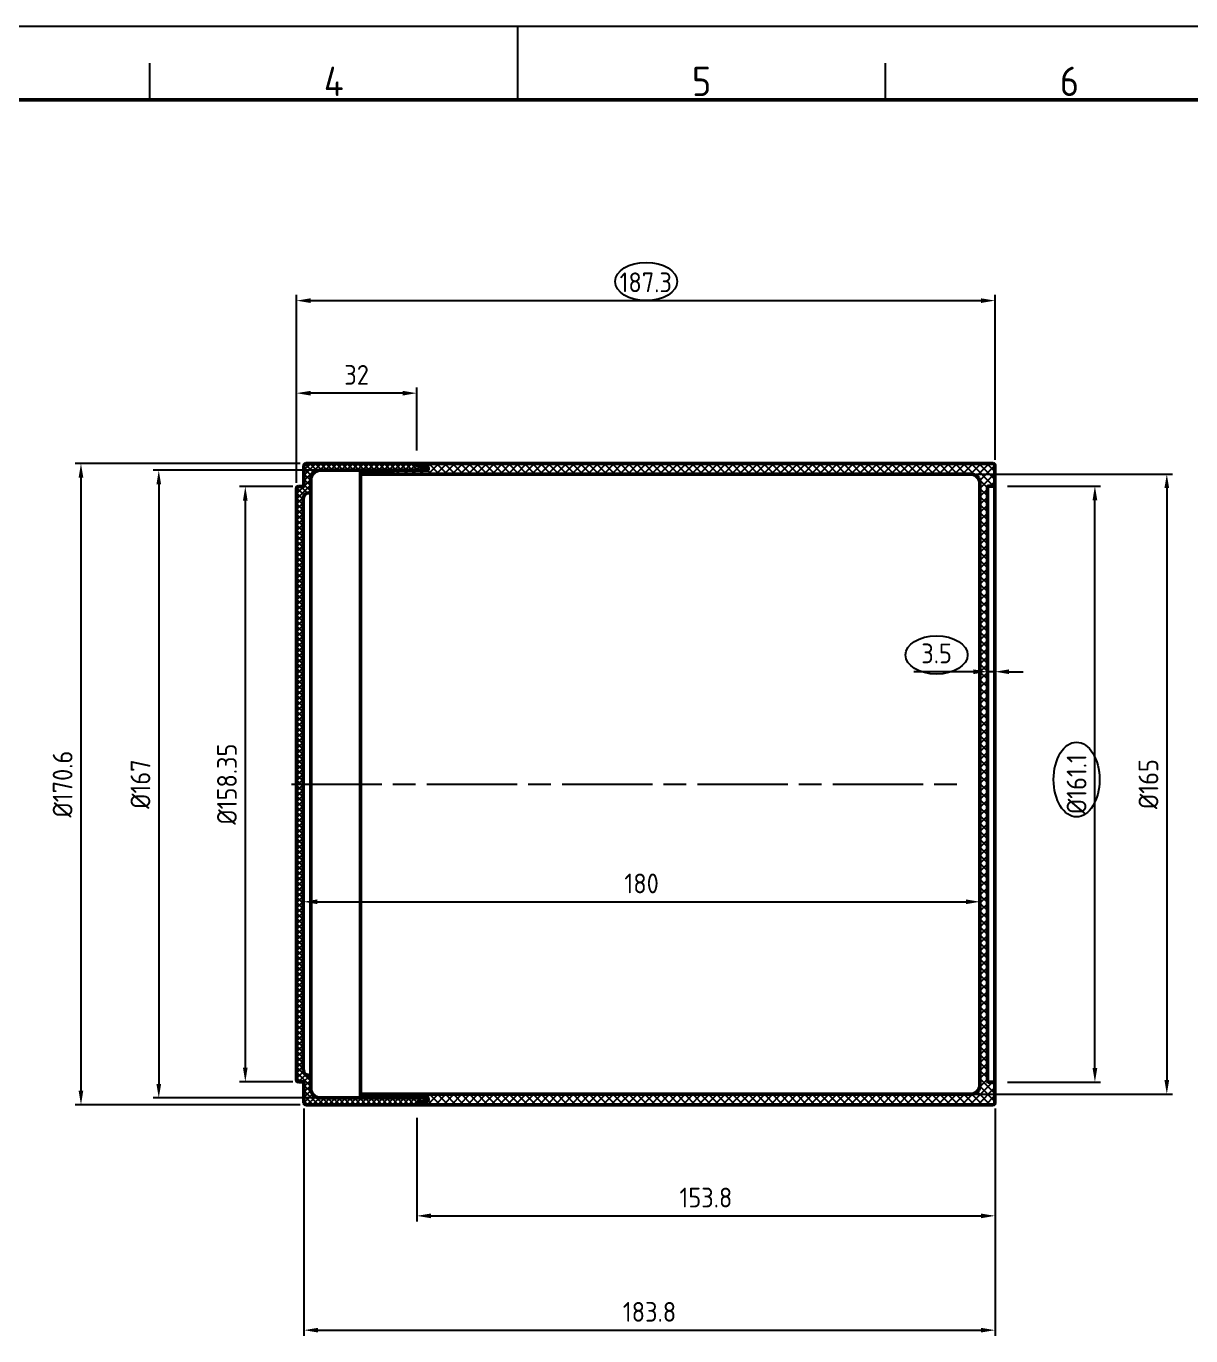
# Model space of a CAD drawing. Extents: x 0 to 822, y 0 to 581.
# Drawn here: x 280.2 to 590, y 232.8 to 581.2 of the extents above; entities that cross this region are included whole.
import ezdxf
from ezdxf.enums import TextEntityAlignment as Align

# ---------------------------------------------------------------- set-up
doc = ezdxf.new("R2010")
doc.units = 0
doc.header["$LTSCALE"] = 2
doc.linetypes.add('AM_ISO08W050', pattern=[18, 12, -1.5, 3, -1.5])
doc.layers.get('0').update_dxf_attribs({"linetype": 'CONTINUOUS'})
doc.layers.get('Defpoints').update_dxf_attribs({"linetype": 'CONTINUOUS'})
for name, color, linetype, lineweight in [('AM_0', 7, 'CONTINUOUS', 50), ('AM_5', 3, 'CONTINUOUS', 25), ('AM_7', 4, 'AM_ISO08W050', 25), ('AM_8', 1, 'CONTINUOUS', 25), ('AM_BOR', 7, 'CONTINUOUS', 50)]:
    doc.layers.add(name, color=color, linetype=linetype, lineweight=lineweight)
doc.styles.add('ACISOTS', font='isocp.shx', dxfattribs={"height": 1})
doc.styles.get("Standard").update_dxf_attribs({"font": 'ISOCP.SHX'})
doc.dimstyles.new('AM_ISO', dxfattribs={"dimtxt": 3.5, "dimasz": 2.5, "dimexe": 1, "dimexo": 1, "dimgap": 1.5, "dimtad": 1, "dimdsep": 46, "dimtxsty": 'Standard', "dimcen": 0, "dimclrd": 256, "dimclre": 256, "dimclrt": 2, "dimadec": 0, "dimazin": 2, "dimtp": 0.1, "dimtm": 0.1, "dimtfac": 0.71, "dimtdec": 3, "dimtmove": 0, "dimatfit": 3, "dimfxl": 1, "dimlwd": -1, "dimlwe": -1, "dimarcsym": 0})

# ---------------------------------------------------------------- blocks, each defined once
blk = doc.blocks.new('A3 ZTL')
blk.add_line((401.17, 280.82), (19.57, 280.82))
at = {"layer": 'AM_BOR', "color": 135, "lineweight": 25}
for p, q in [((0, 290.61), (410.96, 290.61)), ((205.48, 280.82), (205.48, 290.61)), ((156.56, 280.82), (156.56, 285.71)), ((254.4, 280.82), (254.4, 285.71))]:
    blk.add_line(p, q, dxfattribs=at)
at = {"layer": 'AM_BOR', "color": 135, "lineweight": 25, "style": 'ACISOTS'}
for s, p in [('4', (181.02, 283.27)), ('5', (229.94, 283.27)), ('6', (278.86, 283.27))]:
    blk.add_text(s, height=3.91, dxfattribs=at).set_placement(p, align=Align.MIDDLE)
blk = doc.blocks.new('TAMPA')
at = {"layer": 'AM_8'}
h = blk.add_hatch(dxfattribs=at)
h.set_pattern_fill('_U', color=256, angle=45, style=0, double=1, pattern_type=0)
h.set_pattern_definition([(45, (-314.5756, -379.5572), (-0.7071068, 0.7071068), []), (135, (-314.5756, -379.5572), (-0.7071068, -0.7071068), [])])
edge = h.paths.add_edge_path()
edge.add_line((-2, 79.17), (-3.3, 79.17))
edge.add_arc((-3.3, 78.67), 0.5, 90, 180)
edge.add_line((-3.8, 78.67), (-3.8, -78.67))
edge.add_arc((-3.3, -78.67), 0.5, 180, 270)
edge.add_line((-3.3, -79.17), (-2, -79.17))
edge.add_arc((-2, -79.37), 0.2, 0, 90, ccw=False)
edge.add_line((-1.8, -79.37), (-1.8, -84.8))
edge.add_arc((-1.3, -84.8), 0.5, 180, 270)
edge.add_line((-1.3, -85.3), (28.2, -85.3))
edge.add_line((28.2, -85.3), (28.2, -84.78))
edge.add_arc((28.4, -84.78), 0.2, 95.7106, 180, ccw=False)
edge.add_line((28.38, -84.58), (31.02, -84.32))
edge.add_arc((31, -84.12), 0.2, 275.7106, 360)
edge.add_line((31.2, -84.12), (31.2, -83.7))
edge.add_arc((31, -83.7), 0.2, 0, 90)
edge.add_line((31, -83.5), (2.5, -83.5))
edge.add_arc((2.5, -81), 2.5, 180, 270, ccw=False)
edge.add_line((0, -81), (0, -78))
edge.add_arc((-0.5, -78), 0.5, 360, 450)
edge.add_arc((-0.5, -76), 1.5, 180, 270, ccw=False)
edge.add_line((-2, -76), (-2, 76))
edge.add_arc((-0.5, 76), 1.5, 90, 180, ccw=False)
edge.add_arc((-0.5, 78), 0.5, 270, 360)
edge.add_line((0, 78), (0, 81))
edge.add_arc((2.5, 81), 2.5, 90, 180, ccw=False)
edge.add_line((2.5, 83.5), (31, 83.5))
edge.add_arc((31, 83.7), 0.2, 270, 360)
edge.add_line((31.2, 83.7), (31.2, 84.12))
edge.add_arc((31, 84.12), 0.2, 360, 444.2894)
edge.add_line((31.02, 84.32), (28.38, 84.58))
edge.add_arc((28.4, 84.78), 0.2, 180, 264.2894, ccw=False)
edge.add_line((28.2, 84.78), (28.2, 85.3))
edge.add_line((28.2, 85.3), (-1.3, 85.3))
edge.add_arc((-1.3, 84.8), 0.5, 90, 180)
edge.add_line((-1.8, 84.8), (-1.8, 79.37))
edge.add_arc((-2, 79.37), 0.2, -90, 0, ccw=False)
at = {"layer": 'AM_0'}
for p, q in [((-1.8, 79.37), (-1.8, 84.8)), ((28.2, 85.3), (-1.3, 85.3)), ((28.2, 84.78), (28.2, 85.3)), ((31.02, 84.32), (28.38, 84.58)), ((31.2, 84.12), (31.2, 83.7)), ((0, 78), (0, 81)), ((31, 83.5), (2.5, 83.5)), ((-3.8, -78.67), (-3.8, 78.67)), ((-3.3, 79.17), (-2, 79.17)), ((-0.5, 77.5), (-0.5, 77.5)), ((0, -78), (0, 78)), ((-2, 76), (-2, -76)), ((-3.3, -79.17), (-2, -79.17)), ((-1.8, -79.37), (-1.8, -84.8)), ((-0.5, -77.5), (-0.5, -77.5)), ((0, -78), (0, -81)), ((31, -83.5), (2.5, -83.5)), ((28.2, -85.3), (-1.3, -85.3)), ((28.2, -85.3), (28.2, -84.78)), ((31.02, -84.32), (28.38, -84.58)), ((31.2, -84.12), (31.2, -83.7))]:
    blk.add_line(p, q, dxfattribs=at)
for centre, radius, start, end in [((-1.3, 84.8), 0.5, 90, 180), ((28.4, 84.78), 0.2, 180, 264.2894), ((31, 83.7), 0.2, 270, 0), ((31, 84.12), 0.2, 0, 84.2894), ((2.5, 81), 2.5, 90, 180), ((-3.3, 78.67), 0.5, 90, 180), ((-2, 79.37), 0.2, 270, 0), ((-0.5, 76), 1.5, 90, 180), ((-0.5, 78), 0.5, 270, 0), ((-0.5, -76), 1.5, 180, 270), ((-3.3, -78.67), 0.5, 180, 270), ((-2, -79.37), 0.2, 0, 90), ((-0.5, -78), 0.5, 0, 90), ((2.5, -81), 2.5, 180, 270), ((31, -83.7), 0.2, 0, 90), ((-1.3, -84.8), 0.5, 180, 270), ((28.4, -84.78), 0.2, 95.7106, 180), ((31, -84.12), 0.2, 275.7106, 0)]:
    blk.add_arc(centre, radius, start, end, dxfattribs=at)
blk = doc.blocks.new('*D31')
at = {"layer": 'AM_5', "transparency": 16777216}
for p, q in [((352.11, 459.73), (352.11, 509.7)), ((537.91, 465.86), (537.91, 509.7)), ((355.86, 508.2), (534.16, 508.2))]:
    blk.add_line(p, q, dxfattribs=at)
for points in [[(355.86, 508.82), (355.86, 507.57), (352.11, 508.2)], [(534.16, 508.82), (534.16, 507.57), (537.91, 508.2)]]:
    blk.add_solid(points, dxfattribs=at)
at = {"layer": 'Defpoints', "color": 0, "transparency": 16777216}
for p in [(537.91, 508.2), (537.91, 464.36), (352.11, 458.23)]:
    blk.add_point(p, dxfattribs=at)
at = {"layer": 'AM_5', "color": 3, "transparency": 16777216, "insert": (445.01, 513.07), "char_height": 5.25, "attachment_point": 5}
blk.add_mtext('187.3', dxfattribs=at)
blk = doc.blocks.new('*D32')
at = {"layer": 'AM_5', "transparency": 16777216}
for p, q in [((352.11, 459.73), (352.11, 485.08)), ((384.11, 468.36), (384.11, 485.08)), ((380.36, 483.58), (355.86, 483.58))]:
    blk.add_line(p, q, dxfattribs=at)
for points in [[(355.86, 484.2), (355.86, 482.95), (352.11, 483.58)], [(380.36, 484.2), (380.36, 482.95), (384.11, 483.58)]]:
    blk.add_solid(points, dxfattribs=at)
at = {"layer": 'Defpoints', "color": 0, "transparency": 16777216}
for p in [(352.11, 483.58), (384.11, 466.86), (352.11, 458.23)]:
    blk.add_point(p, dxfattribs=at)
at = {"layer": 'AM_5', "color": 3, "transparency": 16777216, "insert": (368.11, 488.45), "char_height": 5.25, "attachment_point": 5}
blk.add_mtext('32', dxfattribs=at)
blk = doc.blocks.new('*D33')
at = {"layer": 'AM_5', "transparency": 16777216}
for p, q in [((353.91, 335.63), (353.91, 349.76)), ((533.91, 335.63), (533.91, 349.76)), ((357.66, 348.26), (530.16, 348.26))]:
    blk.add_line(p, q, dxfattribs=at)
for points in [[(357.66, 348.89), (357.66, 347.64), (353.91, 348.26)], [(530.16, 348.89), (530.16, 347.64), (533.91, 348.26)]]:
    blk.add_solid(points, dxfattribs=at)
at = {"layer": 'Defpoints', "color": 0, "transparency": 16777216}
for p in [(533.91, 348.26), (353.91, 334.13), (533.91, 334.13)]:
    blk.add_point(p, dxfattribs=at)
at = {"layer": 'AM_5', "color": 3, "transparency": 16777216, "insert": (443.91, 353.14), "char_height": 5.25, "attachment_point": 5}
blk.add_mtext('180', dxfattribs=at)
blk = doc.blocks.new('*D34')
at = {"layer": 'AM_5', "transparency": 16777216}
for p, q in [((384.11, 290.76), (384.11, 263.2)), ((537.91, 291.26), (537.91, 263.2)), ((387.86, 264.7), (534.16, 264.7))]:
    blk.add_line(p, q, dxfattribs=at)
for points in [[(387.86, 265.32), (387.86, 264.07), (384.11, 264.7)], [(534.16, 265.32), (534.16, 264.07), (537.91, 264.7)]]:
    blk.add_solid(points, dxfattribs=at)
at = {"layer": 'Defpoints', "color": 0, "transparency": 16777216}
for p in [(537.91, 292.76), (384.11, 292.26), (537.91, 264.7)]:
    blk.add_point(p, dxfattribs=at)
at = {"layer": 'AM_5', "color": 3, "transparency": 16777216, "insert": (461.01, 269.57), "char_height": 5.25, "attachment_point": 5}
blk.add_mtext('153.8', dxfattribs=at)
blk = doc.blocks.new('*D35')
at = {"layer": 'AM_5', "transparency": 16777216}
for p, q in [((354.11, 293.26), (354.11, 232.79)), ((537.91, 293.26), (537.91, 232.79)), ((357.86, 234.29), (534.16, 234.29))]:
    blk.add_line(p, q, dxfattribs=at)
for points in [[(357.86, 234.91), (357.86, 233.66), (354.11, 234.29)], [(534.16, 234.91), (534.16, 233.66), (537.91, 234.29)]]:
    blk.add_solid(points, dxfattribs=at)
at = {"layer": 'Defpoints', "color": 0, "transparency": 16777216}
for p in [(354.11, 294.76), (537.91, 294.76), (537.91, 234.29)]:
    blk.add_point(p, dxfattribs=at)
at = {"layer": 'AM_5', "color": 3, "transparency": 16777216, "insert": (446.01, 239.16), "char_height": 5.25, "attachment_point": 5}
blk.add_mtext('183.8', dxfattribs=at)
blk = doc.blocks.new('*D36')
at = {"layer": 'AM_5', "transparency": 16777216}
for p, q in [((532.91, 462.06), (585.11, 462.06)), ((583.61, 458.31), (583.61, 300.81)), ((525.82, 297.06), (585.11, 297.06))]:
    blk.add_line(p, q, dxfattribs=at)
for points in [[(582.98, 458.31), (584.23, 458.31), (583.61, 462.06)], [(582.98, 300.81), (584.23, 300.81), (583.61, 297.06)]]:
    blk.add_solid(points, dxfattribs=at)
at = {"layer": 'Defpoints', "color": 0, "transparency": 16777216}
for p in [(531.41, 462.06), (524.32, 297.06), (583.61, 297.06)]:
    blk.add_point(p, dxfattribs=at)
at = {"layer": 'AM_5', "color": 3, "transparency": 16777216, "insert": (578.73, 379.56), "char_height": 5.25, "attachment_point": 5, "rotation": 90}
blk.add_mtext('%%C165', dxfattribs=at)
blk = doc.blocks.new('*D37')
at = {"layer": 'AM_5', "transparency": 16777216}
for p, q in [((541.21, 458.86), (565.98, 458.86)), ((564.48, 304.01), (564.48, 455.11)), ((541.21, 300.26), (565.98, 300.26))]:
    blk.add_line(p, q, dxfattribs=at)
for points in [[(563.86, 455.11), (565.11, 455.11), (564.48, 458.86)], [(563.86, 304.01), (565.11, 304.01), (564.48, 300.26)]]:
    blk.add_solid(points, dxfattribs=at)
at = {"layer": 'Defpoints', "color": 0, "transparency": 16777216}
for p in [(539.71, 458.86), (564.48, 458.86), (539.71, 300.26)]:
    blk.add_point(p, dxfattribs=at)
at = {"layer": 'AM_5', "color": 3, "transparency": 16777216, "insert": (559.61, 379.56), "char_height": 5.25, "attachment_point": 5, "rotation": 90}
blk.add_mtext('%%C161.1', dxfattribs=at)
blk = doc.blocks.new('*D38')
at = {"layer": 'AM_5', "transparency": 16777216}
for p, q in [((351.11, 458.73), (337, 458.73)), ((338.5, 454.98), (338.5, 304.13)), ((351.11, 300.38), (337, 300.38))]:
    blk.add_line(p, q, dxfattribs=at)
for points in [[(337.87, 454.98), (339.12, 454.98), (338.5, 458.73)], [(337.87, 304.13), (339.12, 304.13), (338.5, 300.38)]]:
    blk.add_solid(points, dxfattribs=at)
at = {"layer": 'Defpoints', "color": 0, "transparency": 16777216}
for p in [(352.61, 458.73), (338.5, 300.38), (352.61, 300.38)]:
    blk.add_point(p, dxfattribs=at)
at = {"layer": 'AM_5', "color": 3, "transparency": 16777216, "insert": (333.62, 379.56), "char_height": 5.25, "attachment_point": 5, "rotation": 90}
blk.add_mtext('%%C158.35', dxfattribs=at)
blk = doc.blocks.new('*D39')
at = {"layer": 'AM_5', "transparency": 16777216}
for p, q in [((356.91, 463.06), (313.99, 463.06)), ((315.49, 459.31), (315.49, 299.81)), ((356.91, 296.06), (313.99, 296.06))]:
    blk.add_line(p, q, dxfattribs=at)
for points in [[(314.86, 459.31), (316.11, 459.31), (315.49, 463.06)], [(314.86, 299.81), (316.11, 299.81), (315.49, 296.06)]]:
    blk.add_solid(points, dxfattribs=at)
at = {"layer": 'Defpoints', "color": 0, "transparency": 16777216}
for p in [(358.41, 463.06), (315.49, 296.06), (358.41, 296.06)]:
    blk.add_point(p, dxfattribs=at)
at = {"layer": 'AM_5', "color": 3, "transparency": 16777216, "insert": (310.61, 379.56), "char_height": 5.25, "attachment_point": 5, "rotation": 90}
blk.add_mtext('%%C167', dxfattribs=at)
blk = doc.blocks.new('*D40')
at = {"layer": 'AM_5', "transparency": 16777216}
for p, q in [((353.11, 464.86), (293.29, 464.86)), ((294.79, 461.11), (294.79, 298.01)), ((353.11, 294.26), (293.29, 294.26))]:
    blk.add_line(p, q, dxfattribs=at)
for points in [[(294.16, 461.11), (295.41, 461.11), (294.79, 464.86)], [(294.16, 298.01), (295.41, 298.01), (294.79, 294.26)]]:
    blk.add_solid(points, dxfattribs=at)
at = {"layer": 'Defpoints', "color": 0, "transparency": 16777216}
for p in [(354.61, 464.86), (294.79, 294.26), (354.61, 294.26)]:
    blk.add_point(p, dxfattribs=at)
at = {"layer": 'AM_5', "color": 3, "transparency": 16777216, "insert": (289.91, 379.56), "char_height": 5.25, "attachment_point": 5, "rotation": 90}
blk.add_mtext('%%C170.6', dxfattribs=at)
blk = doc.blocks.new('*D41')
at = {"layer": 'AM_5', "transparency": 16777216}
for p, q in [((532.16, 409.47), (516.34, 409.47)), ((537.91, 409.47), (535.91, 409.47)), ((541.66, 409.47), (545.41, 409.47))]:
    blk.add_line(p, q, dxfattribs=at)
for points in [[(532.16, 410.09), (532.16, 408.84), (535.91, 409.47)], [(541.66, 410.09), (541.66, 408.84), (537.91, 409.47)]]:
    blk.add_solid(points, dxfattribs=at)
at = {"layer": 'Defpoints', "color": 0, "transparency": 16777216}
for p in [(535.91, 409.47), (535.91, 409.47), (537.91, 409.47)]:
    blk.add_point(p, dxfattribs=at)
at = {"layer": 'AM_5', "color": 3, "transparency": 16777216, "insert": (522.37, 414.34), "char_height": 5.25, "attachment_point": 5}
blk.add_mtext('3.5', dxfattribs=at)

msp = doc.modelspace()

# ---------------------------------------------------------------- hatches: boundary and pattern name
at = {"layer": 'AM_8'}
h = msp.add_hatch(dxfattribs=at)
h.set_pattern_fill('_U', color=256, scale=1.5, angle=45, style=0, double=1, pattern_type=0)
h.set_pattern_definition([(45, (16.3331, 0), (-1.0606602, 1.0606602), []), (135, (16.3331, 0), (-1.0606602, -1.0606602), [])])
edge = h.paths.add_edge_path()
edge.add_line((537.409, 464.857), (384.109, 464.857))
edge.add_line((384.109, 464.857), (384.109, 464.338))
edge.add_arc((384.309, 464.338), 0.2, 180, 264.28941)
edge.add_line((384.289, 464.139), (386.929, 463.875))
edge.add_line((386.929, 463.875), (387.019, 463.866))
edge.add_arc((387.009, 463.767), 0.1, 0, 84.28941, ccw=False)
edge.add_line((387.109, 463.767), (387.109, 463.676))
edge.add_line((387.109, 463.676), (387.109, 463.257))
edge.add_line((387.109, 463.257), (387.109, 463.157))
edge.add_arc((387.009, 463.157), 0.1, -89.68169, 0, ccw=False)
edge.add_line((387.009, 463.057), (369.357, 462.959))
edge.add_arc((369.359, 462.709), 0.25, 90.31831, 180)
edge.add_line((369.109, 462.709), (369.109, 462.307))
edge.add_arc((369.359, 462.307), 0.25, 180, 270)
edge.add_line((369.359, 462.057), (531.409, 462.057))
edge.add_arc((531.409, 459.557), 2.5, 0, 90, ccw=False)
edge.add_line((533.909, 459.557), (533.909, 299.557))
edge.add_arc((531.409, 299.557), 2.5, 270, 360, ccw=False)
edge.add_line((531.409, 297.057), (369.359, 297.057))
edge.add_arc((369.359, 296.807), 0.25, 90, 180)
edge.add_line((369.109, 296.807), (369.109, 296.406))
edge.add_arc((369.359, 296.406), 0.25, 180, 269.68169)
edge.add_line((369.357, 296.156), (387.009, 296.058))
edge.add_arc((387.009, 295.958), 0.1, 0, 89.68169, ccw=False)
edge.add_line((387.109, 295.958), (387.109, 295.857))
edge.add_line((387.109, 295.857), (387.109, 295.438))
edge.add_line((387.109, 295.438), (387.109, 295.348))
edge.add_arc((387.009, 295.348), 0.1, -84.28941, 0, ccw=False)
edge.add_line((387.019, 295.248), (386.929, 295.239))
edge.add_line((386.929, 295.239), (384.289, 294.975))
edge.add_arc((384.309, 294.776), 0.2, 95.71059, 180)
edge.add_line((384.109, 294.776), (384.109, 294.257))
edge.add_line((384.109, 294.257), (537.409, 294.257))
edge.add_arc((537.409, 294.757), 0.5, 270, 360)
edge.add_line((537.909, 294.757), (537.909, 300.057))
edge.add_arc((537.709, 300.057), 0.2, 0, 90)
edge.add_line((537.709, 300.257), (536.109, 300.257))
edge.add_arc((536.109, 300.457), 0.2, 180, 270, ccw=False)
edge.add_line((535.909, 300.457), (535.909, 458.657))
edge.add_arc((536.109, 458.657), 0.2, 90, 180, ccw=False)
edge.add_line((536.109, 458.857), (537.709, 458.857))
edge.add_arc((537.709, 459.057), 0.2, 270, 360)
edge.add_line((537.909, 459.057), (537.909, 464.357))
edge.add_arc((537.409, 464.357), 0.5, 0, 90)

# ---------------------------------------------------------------- linework, layer by layer
at = {"layer": 'AM_0'}
for p, q in [((384.109, 464.857), (384.109, 464.338)), ((384.109, 464.857), (537.409, 464.857)), ((384.289, 464.139), (387.019, 463.866)), ((387.109, 463.767), (387.109, 463.157)), ((537.909, 459.057), (537.909, 464.357)), ((369.109, 462.709), (369.109, 462.307)), ((369.109, 296.807), (369.109, 462.307)), ((387.009, 463.057), (369.357, 462.959)), ((369.359, 462.057), (531.409, 462.057)), ((533.909, 299.557), (533.909, 459.557)), ((535.909, 458.657), (535.909, 300.457)), ((536.109, 458.857), (537.709, 458.857)), ((537.909, 459.057), (537.909, 300.057)), ((536.109, 300.257), (537.709, 300.257)), ((537.909, 300.057), (537.909, 294.757)), ((369.109, 296.406), (369.109, 296.807)), ((369.359, 297.057), (531.409, 297.057)), ((387.009, 296.058), (369.357, 296.156)), ((384.109, 294.776), (384.109, 294.257)), ((384.109, 294.257), (537.409, 294.257)), ((384.289, 294.975), (387.019, 295.248)), ((387.109, 295.348), (387.109, 295.958))]:
    msp.add_line(p, q, dxfattribs=at)
for centre, radius, start, end in [((384.309, 464.338), 0.2, 180, 264.28941), ((387.009, 463.767), 0.1, 0, 84.28941), ((537.409, 464.357), 0.5, 0, 90), ((369.359, 462.709), 0.25, 90.31831, 180), ((369.359, 462.307), 0.25, 180, 270), ((387.009, 463.157), 0.1, 270.31831, 0), ((531.409, 459.557), 2.5, 0, 90), ((536.109, 458.657), 0.2, 90, 180), ((537.709, 459.057), 0.2, 270, 0), ((536.109, 300.457), 0.2, 180, 270), ((537.709, 300.057), 0.2, 0, 90), ((369.359, 296.807), 0.25, 90, 180), ((369.359, 296.406), 0.25, 180, 269.68169), ((531.409, 299.557), 2.5, 270, 0), ((384.309, 294.776), 0.2, 95.71059, 180), ((387.009, 295.958), 0.1, 0, 89.68169), ((387.009, 295.348), 0.1, 275.71059, 0), ((537.409, 294.757), 0.5, 270, 0)]:
    msp.add_arc(centre, radius, start, end, dxfattribs=at)
at = {"layer": 'AM_5'}
for centre, major_axis in [((445.121, 513.288), (-8.275, 0)), ((522.358, 413.936), (-8.275, 0)), ((559.598, 380.783), (0, -9.93))]:
    msp.add_ellipse(centre, major_axis=major_axis, ratio=0.6153849, dxfattribs=at)
at = {"layer": 'AM_7'}
msp.add_line((350.772, 379.557), (527.862, 379.557), dxfattribs=at)

# ---------------------------------------------------------------- block references
at = {"layer": 'AM_0', "lineweight": 0, "xscale": 2, "yscale": 2, "zscale": 2}
msp.add_blockref('A3 ZTL', (0, 0), dxfattribs=at)
at = {"layer": 'AM_0'}
msp.add_blockref('TAMPA', (355.909, 379.557), dxfattribs=at)

# ---------------------------------------------------------------- dimensions: what is measured, and where the dimension line sits
at = {"layer": 'AM_5'}
for base, p1, p2, text, picture, middle in [((537.909, 508.195), (352.109, 458.232), (537.909, 464.357), '187.3', '*D31', (445.009, 513.07)), ((535.909, 409.469), (537.909, 409.469), (535.909, 409.469), '3.5', '*D41', (522.375, 414.344))]:
    dim = msp.add_linear_dim(base=base, p1=p1, p2=p2, text=text, dimstyle='AM_ISO', override={"dimscale": 1.5, "dimclrt": 3, "dimadec": 2, "dimtp": 0, "dimtm": 0.12, "dimtdec": 2}, dxfattribs=at)
    dim.commit()
    dim.dimension.update_dxf_attribs({"geometry": picture, "text_midpoint": middle})
for base, p1, p2, picture, middle in [((352.109, 483.578), (384.109, 466.857), (352.109, 458.232), '*D32', (368.109, 488.454)), ((533.909, 348.262), (353.909, 334.129), (533.909, 334.129), '*D33', (443.909, 353.137)), ((537.909, 234.286), (354.109, 294.757), (537.909, 294.757), '*D35', (446.009, 239.161)), ((537.909, 264.698), (384.109, 292.257), (537.909, 292.757), '*D34', (461.009, 269.573))]:
    dim = msp.add_linear_dim(base=base, p1=p1, p2=p2, dimstyle='AM_ISO', override={"dimscale": 1.5, "dimclrt": 3, "dimadec": 2, "dimtp": 0, "dimtm": 0.12, "dimtdec": 2}, dxfattribs=at)
    dim.commit()
    dim.dimension.update_dxf_attribs({"geometry": picture, "text_midpoint": middle})
for base, p1, p2, text, picture, middle in [((294.79, 294.257), (354.609, 464.857), (354.609, 294.257), '%%C170.6', '*D40', (289.915, 379.557)), ((315.489, 296.057), (358.409, 463.057), (358.409, 296.057), '%%C167', '*D39', (310.614, 379.557)), ((583.606, 297.057), (531.409, 462.057), (524.319, 297.057), '%%C165', '*D36', (578.731, 379.557)), ((338.496, 300.382), (352.609, 458.732), (352.609, 300.382), '%%C158.35', '*D38', (333.621, 379.557)), ((564.481, 458.857), (539.709, 300.257), (539.709, 458.857), '%%C161.1', '*D37', (559.606, 379.557))]:
    dim = msp.add_linear_dim(base=base, p1=p1, p2=p2, angle=90, text=text, dimstyle='AM_ISO', override={"dimscale": 1.5, "dimclrt": 3, "dimadec": 2, "dimtp": 0, "dimtm": 0.12, "dimtdec": 2}, dxfattribs=at)
    dim.commit()
    dim.dimension.update_dxf_attribs({"geometry": picture, "text_midpoint": middle})

doc.saveas('drawing.dxf')
